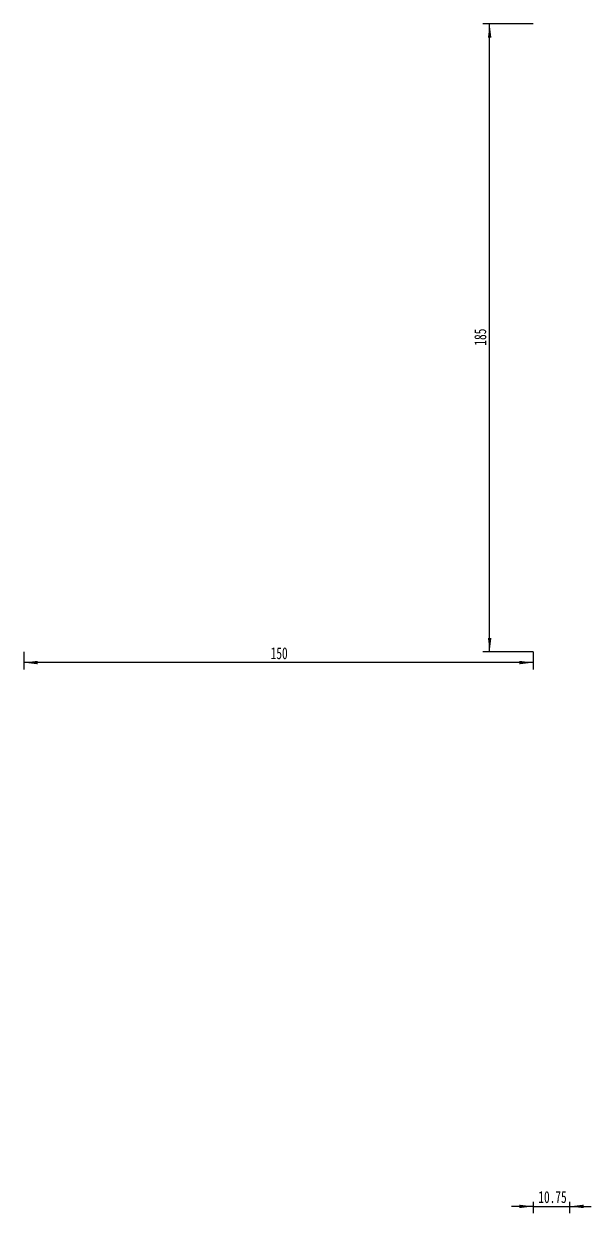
# Model space of a CAD drawing. Header units: millimetres. Extents: x 0 to 1189, y -577 to 841.
# Drawn here: x 339.7 to 506.8, y -577 to -226.6 of the extents above; entities that cross this region are included whole.
import ezdxf

# ---------------------------------------------------------------- set-up
doc = ezdxf.new("R2010")
doc.units = ezdxf.units.MM
doc.layers.add('10', color=7, linetype='Continuous')
doc.styles.add('SLDTEXTSTYLE5', font='TXT', dxfattribs={"width": 0.7})
doc.dimstyles.new('SLDDIMSTYLE0', dxfattribs={"dimtxt": 3.5, "dimasz": 4.08, "dimexe": 0, "dimexo": 0.0625, "dimgap": 0.875, "dimtad": 2, "dimrnd": 1e-09, "dimzin": 12, "dimdsep": 46, "dimtxsty": 'SLDTEXTSTYLE5', "dimsah": 1, "dimcen": 0.09, "dimadec": 0, "dimazin": 3, "dimtfac": 1, "dimtmove": 0, "dimatfit": 0, "dimfxl": 0, "dimfrac": 2, "dimtolj": 1, "dimtzin": 12, "dimarcsym": 0})
doc.dimstyles.new('SLDDIMSTYLE1', dxfattribs={"dimtxt": 3.5, "dimasz": 4.08, "dimexe": 0, "dimexo": 0.0625, "dimgap": 0.875, "dimtad": 2, "dimrnd": 1e-09, "dimzin": 12, "dimdsep": 46, "dimtxsty": 'SLDTEXTSTYLE5', "dimsah": 1, "dimcen": 0.09, "dimadec": 0, "dimazin": 3, "dimtfac": 1, "dimtofl": 0, "dimtmove": 0, "dimatfit": 3, "dimfxl": 0, "dimfrac": 2, "dimtolj": 1, "dimtzin": 12, "dimarcsym": 0})

# ---------------------------------------------------------------- blocks, each defined once
blk = doc.blocks.new('_D_39')
at = {"layer": '10'}
for p, q in [((339.69, -411.65), (339.69, -416.81)), ((489.69, -411.65), (489.69, -416.81)), ((489.69, -414.81), (339.69, -414.81))]:
    blk.add_line(p, q, dxfattribs=at)
for points in [[(339.69, -414.81), (343.77, -415.32), (343.77, -414.3)], [(489.69, -414.81), (485.61, -414.3), (485.61, -415.32)]]:
    blk.add_solid(points, dxfattribs=at)
at = {"layer": '10', "insert": (412.38, -410.3), "char_height": 3.5, "attachment_point": 1, "style": 'SLDTEXTSTYLE5'}
blk.add_mtext('150', dxfattribs=at)
blk = doc.blocks.new('_D_40')
at = {"layer": '10'}
for p, q in [((489.69, -226.65), (474.85, -226.65)), ((476.85, -411.65), (476.85, -226.65)), ((489.69, -411.65), (474.85, -411.65))]:
    blk.add_line(p, q, dxfattribs=at)
for points in [[(476.85, -226.65), (476.34, -230.73), (477.36, -230.73)], [(476.85, -411.65), (477.36, -407.57), (476.34, -407.57)]]:
    blk.add_solid(points, dxfattribs=at)
at = {"layer": '10', "insert": (472.34, -321.45), "char_height": 3.5, "attachment_point": 1, "rotation": 90, "style": 'SLDTEXTSTYLE5'}
blk.add_mtext('185', dxfattribs=at)
blk = doc.blocks.new('_D_43')
at = {"layer": '10'}
for p, q in [((489.66, -573.65), (489.66, -577.01)), ((500.41, -573.65), (500.41, -577.01)), ((489.66, -575.01), (483.31, -575.01)), ((489.66, -575.01), (500.41, -575.01)), ((500.41, -575.01), (506.76, -575.01))]:
    blk.add_line(p, q, dxfattribs=at)
for points in [[(489.66, -575.01), (485.58, -574.5), (485.58, -575.52)], [(500.41, -575.01), (504.49, -575.52), (504.49, -574.5)]]:
    blk.add_solid(points, dxfattribs=at)
at = {"layer": '10', "insert": (491.2, -570.5), "char_height": 3.5, "attachment_point": 1, "style": 'SLDTEXTSTYLE5'}
blk.add_mtext('10.75', dxfattribs=at)

msp = doc.modelspace()

# ---------------------------------------------------------------- dimensions: what is measured, and where the dimension line sits
at = {"layer": '10'}
dim = msp.add_linear_dim(base=(474.68541, -226.64512), p1=(489.68541, -411.64512), p2=(489.68541, -226.64512), angle=90, dimstyle='SLDDIMSTYLE1', dxfattribs=at)
dim.commit()
dim.dimension.update_dxf_attribs({"geometry": '_D_40', "text_midpoint": (474.68541, -319.14512), "dimtype": 160})
for base, p1, p2, dimstyle, picture, middle in [((339.68541, -412.64512), (489.68541, -411.64512), (339.68541, -411.64512), 'SLDDIMSTYLE1', '_D_39', (414.68541, -412.64512)), ((500.40587, -572.84512), (489.65587, -573.64512), (500.40587, -573.64512), 'SLDDIMSTYLE0', '_D_43', (495.03087, -572.84512))]:
    dim = msp.add_linear_dim(base=base, p1=p1, p2=p2, dimstyle=dimstyle, dxfattribs=at)
    dim.commit()
    dim.dimension.update_dxf_attribs({"geometry": picture, "text_midpoint": middle, "dimtype": 160})

doc.saveas('drawing.dxf')
